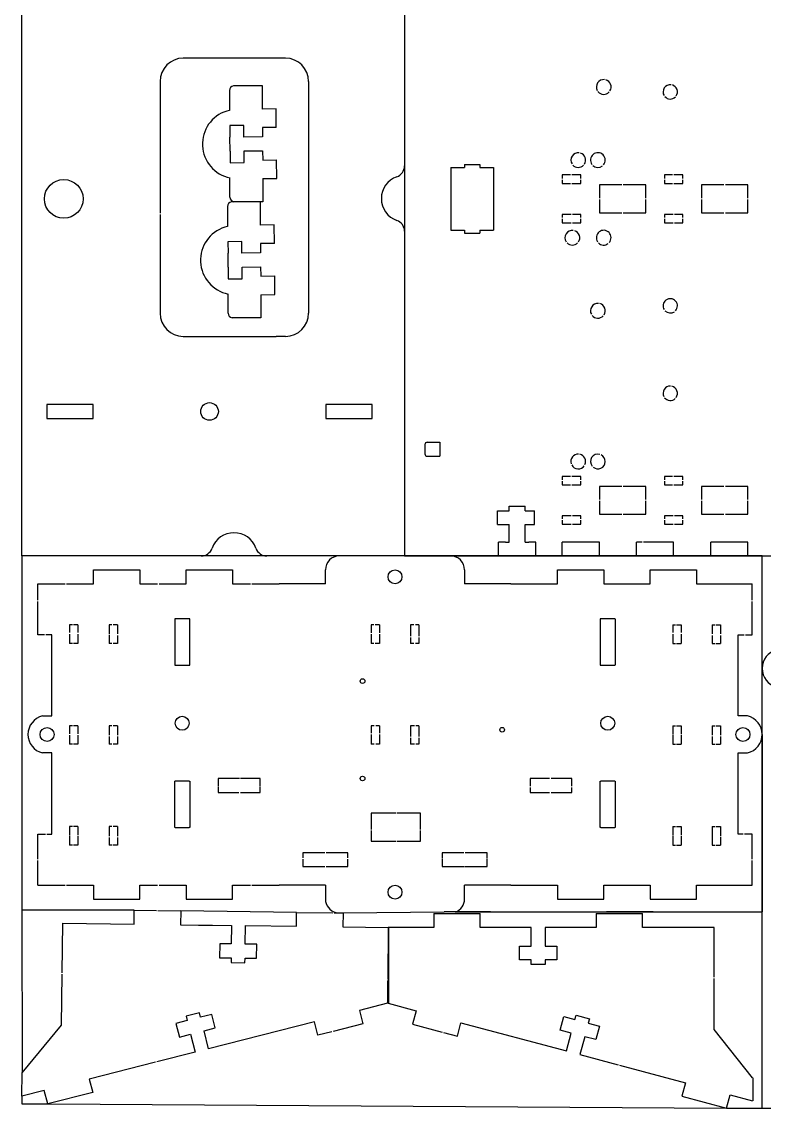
# Model space of a CAD drawing. Header units: centimetres. Extents: x 2209.6 to 2271.7, y 2362.7 to 2417.2.
# Drawn here: x 2209.64 to 2225.64, y 2362.69 to 2386.13 of the extents above; entities that cross this region are included whole.
import ezdxf

# ---------------------------------------------------------------- set-up
doc = ezdxf.new("R2010")
doc.units = ezdxf.units.CM

msp = doc.modelspace()

# ---------------------------------------------------------------- linework, layer by layer
at = {"color": 7, "linetype": 'Continuous', "lineweight": 25}
for p, q in [((2217.889, 2390.006), (2217.889, 2374.606)), ((2209.639, 2381.974), (2209.639, 2388.991)), ((2209.639, 2374.606), (2209.639, 2376.015)), ((2220.14, 2374.906), (2220.14, 2375.281)), ((2220.489, 2374.906), (2220.489, 2375.281)), ((2220.065, 2374.906), (2219.915, 2374.906)), ((2220.715, 2374.906), (2220.565, 2374.906)), ((2222.089, 2374.906), (2221.289, 2374.906)), ((2221.289, 2374.606), (2221.289, 2374.906)), ((2222.089, 2374.606), (2222.089, 2374.906)), ((2223.007, 2374.906), (2222.889, 2374.906)), ((2222.889, 2374.606), (2222.889, 2374.906)), ((2223.689, 2374.906), (2223.037, 2374.906)), ((2223.689, 2374.606), (2223.689, 2374.906)), ((2224.489, 2374.606), (2224.489, 2374.906)), ((2225.289, 2374.606), (2225.289, 2374.906)), ((2218.883, 2374.606), (2216.483, 2374.606)), ((2211.183, 2374.006), (2211.183, 2374.306)), ((2211.183, 2374.306), (2212.183, 2374.306)), ((2212.183, 2374.306), (2212.183, 2374.006)), ((2213.183, 2374.006), (2213.183, 2374.306)), ((2213.183, 2374.306), (2214.183, 2374.306)), ((2214.183, 2374.306), (2214.183, 2374.006)), ((2216.183, 2374.006), (2216.183, 2374.306)), ((2219.183, 2374.306), (2219.183, 2374.006)), ((2221.183, 2374.006), (2221.183, 2374.306)), ((2221.183, 2374.306), (2222.183, 2374.306)), ((2222.183, 2374.306), (2222.183, 2374.006)), ((2223.183, 2374.006), (2223.183, 2374.306)), ((2223.183, 2374.306), (2224.183, 2374.306)), ((2224.183, 2374.306), (2224.183, 2374.006)), ((2209.983, 2373.652), (2209.983, 2374.006)), ((2209.983, 2374.006), (2210.571, 2374.006)), ((2210.601, 2374.006), (2211.183, 2374.006)), ((2212.183, 2374.006), (2212.566, 2374.006)), ((2212.596, 2374.006), (2213.183, 2374.006)), ((2214.183, 2374.006), (2214.566, 2374.006)), ((2214.596, 2374.006), (2215.183, 2374.006)), ((2220.183, 2374.006), (2221.183, 2374.006)), ((2222.183, 2374.006), (2223.183, 2374.006)), ((2224.183, 2374.006), (2225.383, 2374.006)), ((2225.383, 2373.652), (2225.383, 2374.006)), ((2209.983, 2372.906), (2209.983, 2373.623)), ((2225.383, 2372.906), (2225.383, 2373.623)), ((2210.125, 2372.906), (2209.983, 2372.906)), ((2210.283, 2372.906), (2210.155, 2372.906)), ((2210.283, 2371.806), (2210.283, 2372.906)), ((2225.083, 2371.806), (2225.083, 2372.906)), ((2225.083, 2372.906), (2225.211, 2372.906)), ((2225.241, 2372.906), (2225.383, 2372.906)), ((2210.283, 2371.156), (2210.283, 2371.956)), ((2225.083, 2371.156), (2225.083, 2371.956)), ((2225.283, 2371.156), (2225.083, 2371.156)), ((2210.283, 2370.356), (2210.083, 2370.356)), ((2210.283, 2369.556), (2210.283, 2370.356)), ((2225.083, 2370.356), (2225.283, 2370.356)), ((2225.083, 2369.556), (2225.083, 2370.356)), ((2210.283, 2368.606), (2210.283, 2369.706)), ((2225.083, 2368.606), (2225.083, 2369.706)), ((2209.983, 2368.064), (2209.983, 2368.606)), ((2209.983, 2368.606), (2210.15, 2368.606)), ((2210.18, 2368.606), (2210.283, 2368.606)), ((2225.185, 2368.606), (2225.083, 2368.606)), ((2225.383, 2368.606), (2225.215, 2368.606)), ((2225.383, 2368.064), (2225.383, 2368.606)), ((2209.983, 2367.506), (2209.983, 2368.035)), ((2225.383, 2367.506), (2225.383, 2368.035)), ((2209.983, 2367.506), (2210.571, 2367.506)), ((2210.601, 2367.506), (2211.183, 2367.506)), ((2211.183, 2367.506), (2211.183, 2367.206)), ((2212.183, 2367.206), (2212.183, 2367.506)), ((2212.183, 2367.506), (2212.566, 2367.506)), ((2212.596, 2367.506), (2213.183, 2367.506)), ((2213.183, 2367.506), (2213.183, 2367.206)), ((2214.183, 2367.206), (2214.183, 2367.506)), ((2214.183, 2367.506), (2214.566, 2367.506)), ((2214.596, 2367.506), (2215.183, 2367.506)), ((2216.183, 2367.506), (2216.183, 2367.206)), ((2219.183, 2367.206), (2219.183, 2367.506)), ((2220.183, 2367.506), (2221.183, 2367.506)), ((2221.183, 2367.506), (2221.183, 2367.206)), ((2222.183, 2367.506), (2223.183, 2367.506)), ((2222.183, 2367.206), (2222.183, 2367.506)), ((2223.183, 2367.506), (2223.183, 2367.206)), ((2224.183, 2367.206), (2224.183, 2367.506)), ((2224.183, 2367.506), (2225.383, 2367.506)), ((2211.183, 2367.206), (2212.183, 2367.206)), ((2213.183, 2367.206), (2214.183, 2367.206)), ((2221.183, 2367.206), (2222.183, 2367.206)), ((2223.183, 2367.206), (2224.183, 2367.206)), ((2212.06, 2366.664), (2212.063, 2366.964)), ((2212.063, 2366.964), (2212.543, 2366.958)), ((2212.57, 2366.957), (2213.063, 2366.951)), ((2213.063, 2366.951), (2213.06, 2366.651)), ((2215.559, 2366.619), (2215.563, 2366.919)), ((2215.563, 2366.919), (2216.34, 2366.909)), ((2216.368, 2366.909), (2216.563, 2366.906)), ((2216.563, 2366.906), (2216.559, 2366.606)), ((2218.519, 2366.893), (2218.519, 2366.593)), ((2219.519, 2366.593), (2219.519, 2366.893)), ((2222.019, 2366.893), (2222.019, 2366.593)), ((2223.019, 2366.593), (2223.019, 2366.893)), ((2210.506, 2365.613), (2210.52, 2366.684)), ((2210.52, 2366.684), (2212.06, 2366.664)), ((2213.06, 2366.651), (2213.45, 2366.646)), ((2214.159, 2366.637), (2214.154, 2366.237)), ((2214.454, 2366.233), (2214.459, 2366.633)), ((2216.559, 2366.606), (2217.539, 2366.593)), ((2217.539, 2366.593), (2217.525, 2365.474)), ((2217.539, 2366.593), (2217.525, 2365.474)), ((2218.519, 2366.593), (2217.539, 2366.593)), ((2220.619, 2366.193), (2220.619, 2366.593)), ((2220.919, 2366.593), (2220.919, 2366.193)), ((2222.019, 2366.593), (2221.629, 2366.593)), ((2224.559, 2366.593), (2223.019, 2366.593)), ((2224.559, 2365.523), (2224.559, 2366.593)), ((2213.904, 2366.24), (2213.9, 2365.94)), ((2214.154, 2366.237), (2213.904, 2366.24)), ((2214.704, 2366.23), (2214.454, 2366.233)), ((2214.7, 2365.93), (2214.704, 2366.23)), ((2220.369, 2366.193), (2220.619, 2366.193)), ((2220.369, 2365.893), (2220.369, 2366.193)), ((2220.919, 2366.193), (2221.169, 2366.193)), ((2221.169, 2366.193), (2221.169, 2365.893)), ((2213.9, 2365.94), (2214.15, 2365.937)), ((2214.15, 2365.937), (2214.149, 2365.837)), ((2214.149, 2365.837), (2214.449, 2365.833)), ((2214.449, 2365.833), (2214.45, 2365.933)), ((2214.45, 2365.933), (2214.7, 2365.93)), ((2220.619, 2365.893), (2220.369, 2365.893)), ((2220.619, 2365.793), (2220.619, 2365.893)), ((2220.919, 2365.793), (2220.619, 2365.793)), ((2220.919, 2365.893), (2220.919, 2365.793)), ((2221.169, 2365.893), (2220.919, 2365.893)), ((2210.492, 2364.484), (2210.506, 2365.584)), ((2224.559, 2364.393), (2224.559, 2365.494)), ((2217.524, 2365.447), (2217.518, 2364.959)), ((2217.524, 2365.447), (2217.518, 2364.959)), ((2217.518, 2364.959), (2216.917, 2364.806)), ((2216.917, 2364.806), (2216.991, 2364.515)), ((2217.539, 2364.958), (2218.138, 2364.798)), ((2218.138, 2364.798), (2218.061, 2364.508)), ((2213.202, 2364.584), (2212.96, 2364.522)), ((2213.469, 2364.755), (2213.178, 2364.681)), ((2213.178, 2364.681), (2213.202, 2364.584)), ((2213.493, 2364.658), (2213.469, 2364.755)), ((2213.735, 2364.719), (2213.493, 2364.658)), ((2215.948, 2364.559), (2213.666, 2363.979)), ((2213.809, 2364.428), (2213.735, 2364.719)), ((2216.022, 2364.269), (2215.948, 2364.559)), ((2219.027, 2364.249), (2219.104, 2364.539)), ((2219.104, 2364.539), (2221.379, 2363.93)), ((2221.241, 2364.381), (2221.319, 2364.671)), ((2221.319, 2364.671), (2221.56, 2364.606)), ((2221.56, 2364.606), (2221.586, 2364.702)), ((2221.586, 2364.702), (2221.876, 2364.625)), ((2221.876, 2364.625), (2221.85, 2364.528)), ((2209.646, 2363.456), (2210.492, 2364.484)), ((2212.96, 2364.522), (2213.034, 2364.231)), ((2213.567, 2364.367), (2213.809, 2364.428)), ((2213.666, 2363.979), (2213.567, 2364.367)), ((2216.321, 2364.345), (2216.022, 2364.269)), ((2216.991, 2364.515), (2216.35, 2364.352)), ((2218.061, 2364.508), (2218.7, 2364.337)), ((2218.729, 2364.329), (2219.027, 2364.249)), ((2221.482, 2364.316), (2221.241, 2364.381)), ((2221.379, 2363.93), (2221.482, 2364.316)), ((2221.85, 2364.528), (2222.091, 2364.463)), ((2222.091, 2364.463), (2222.014, 2364.174)), ((2225.392, 2363.354), (2224.559, 2364.393)), ((2213.034, 2364.231), (2213.276, 2364.293)), ((2213.276, 2364.293), (2213.375, 2363.905)), ((2221.772, 2364.238), (2221.669, 2363.852)), ((2222.014, 2364.174), (2221.772, 2364.238)), ((2213.375, 2363.905), (2212.547, 2363.695)), ((2221.669, 2363.852), (2222.493, 2363.631)), ((2212.518, 2363.687), (2211.093, 2363.325)), ((2222.522, 2363.623), (2223.943, 2363.243)), ((2209.639, 2362.956), (2209.646, 2363.456)), ((2211.093, 2363.325), (2211.167, 2363.034)), ((2223.943, 2363.243), (2223.865, 2362.953)), ((2225.401, 2362.853), (2225.401, 2363.353)), ((2210.124, 2363.079), (2209.639, 2362.956)), ((2210.198, 2362.788), (2210.124, 2363.079)), ((2211.167, 2363.034), (2210.198, 2362.788)), ((2223.865, 2362.953), (2224.831, 2362.694)), ((2224.831, 2362.694), (2224.909, 2362.984)), ((2224.909, 2362.984), (2225.392, 2362.854))]:
    msp.add_line(p, q, dxfattribs=at)
at = {"color": 1, "linetype": 'Continuous', "lineweight": 25}
for p, q in [((2215.12, 2385.34), (2213.12, 2385.34)), ((2212.62, 2384.84), (2212.62, 2381.996)), ((2214.113, 2384.213), (2214.055, 2384.2)), ((2215.119, 2384.247), (2214.824, 2384.244)), ((2215.123, 2383.847), (2215.119, 2384.247)), ((2214.423, 2383.89), (2214.123, 2383.886)), ((2214.123, 2383.886), (2214.126, 2383.636)), ((2214.426, 2383.64), (2214.423, 2383.89)), ((2215.123, 2383.847), (2214.824, 2383.844)), ((2214.824, 2383.844), (2214.826, 2383.644)), ((2214.826, 2383.644), (2214.426, 2383.64)), ((2214.129, 2383.336), (2214.132, 2383.086)), ((2214.429, 2383.34), (2214.829, 2383.344)), ((2214.432, 2383.09), (2214.429, 2383.34)), ((2214.829, 2383.344), (2214.831, 2383.144)), ((2214.132, 2383.086), (2214.432, 2383.09)), ((2214.831, 2383.144), (2215.131, 2383.148)), ((2215.136, 2382.748), (2215.131, 2383.148)), ((2219.184, 2383.046), (2219.514, 2383.046)), ((2219.184, 2383.046), (2219.184, 2382.981)), ((2219.514, 2383.046), (2219.514, 2382.981)), ((2218.889, 2382.981), (2218.889, 2381.631)), ((2218.889, 2382.981), (2219.184, 2382.981)), ((2219.514, 2382.981), (2219.809, 2382.981)), ((2219.809, 2382.981), (2219.809, 2381.631)), ((2221.465, 2382.821), (2221.289, 2382.821)), ((2221.289, 2382.821), (2221.289, 2382.748)), ((2221.689, 2382.821), (2221.495, 2382.821)), ((2221.689, 2382.748), (2221.689, 2382.821)), ((2223.665, 2382.821), (2223.489, 2382.821)), ((2223.489, 2382.821), (2223.489, 2382.748)), ((2223.889, 2382.821), (2223.695, 2382.821)), ((2223.889, 2382.748), (2223.889, 2382.821)), ((2214.836, 2382.744), (2215.136, 2382.748)), ((2221.289, 2382.718), (2221.289, 2382.641)), ((2221.289, 2382.641), (2221.465, 2382.641)), ((2221.495, 2382.641), (2221.689, 2382.641)), ((2221.689, 2382.641), (2221.689, 2382.718)), ((2222.574, 2382.606), (2222.089, 2382.606)), ((2222.089, 2382.606), (2222.089, 2382.321)), ((2223.089, 2382.606), (2222.604, 2382.606)), ((2223.089, 2382.321), (2223.089, 2382.606)), ((2223.489, 2382.718), (2223.489, 2382.641)), ((2223.489, 2382.641), (2223.665, 2382.641)), ((2223.695, 2382.641), (2223.889, 2382.641)), ((2223.889, 2382.641), (2223.889, 2382.718)), ((2224.774, 2382.606), (2224.289, 2382.606)), ((2224.289, 2382.606), (2224.289, 2382.321)), ((2225.289, 2382.606), (2224.804, 2382.606)), ((2225.289, 2382.321), (2225.289, 2382.606)), ((2222.089, 2382.291), (2222.089, 2382.006)), ((2223.089, 2382.006), (2223.089, 2382.291)), ((2224.289, 2382.291), (2224.289, 2382.006)), ((2225.289, 2382.006), (2225.289, 2382.291)), ((2212.62, 2381.966), (2212.62, 2379.84)), ((2221.289, 2381.971), (2221.289, 2381.906)), ((2221.48, 2381.971), (2221.289, 2381.971)), ((2221.289, 2381.876), (2221.289, 2381.791)), ((2221.689, 2381.971), (2221.51, 2381.971)), ((2221.689, 2381.906), (2221.689, 2381.971)), ((2221.689, 2381.791), (2221.689, 2381.876)), ((2222.089, 2382.006), (2222.574, 2382.006)), ((2222.604, 2382.006), (2223.089, 2382.006)), ((2223.489, 2381.971), (2223.489, 2381.906)), ((2223.68, 2381.971), (2223.489, 2381.971)), ((2223.489, 2381.876), (2223.489, 2381.791)), ((2223.889, 2381.971), (2223.71, 2381.971)), ((2223.889, 2381.906), (2223.889, 2381.971)), ((2223.889, 2381.791), (2223.889, 2381.876)), ((2224.289, 2382.006), (2224.774, 2382.006)), ((2224.804, 2382.006), (2225.289, 2382.006)), ((2214.071, 2381.709), (2214.013, 2381.696)), ((2215.077, 2381.743), (2214.782, 2381.74)), ((2215.082, 2381.343), (2215.077, 2381.743)), ((2221.289, 2381.791), (2221.48, 2381.791)), ((2221.51, 2381.791), (2221.689, 2381.791)), ((2223.489, 2381.791), (2223.68, 2381.791)), ((2223.71, 2381.791), (2223.889, 2381.791)), ((2218.889, 2381.631), (2219.184, 2381.631)), ((2219.184, 2381.631), (2219.184, 2381.566)), ((2219.184, 2381.566), (2219.514, 2381.566)), ((2219.514, 2381.631), (2219.514, 2381.566)), ((2219.514, 2381.631), (2219.809, 2381.631)), ((2214.381, 2381.385), (2214.081, 2381.382)), ((2214.081, 2381.382), (2214.084, 2381.132)), ((2214.384, 2381.135), (2214.381, 2381.385)), ((2215.082, 2381.343), (2214.782, 2381.34)), ((2214.782, 2381.34), (2214.784, 2381.14)), ((2214.784, 2381.14), (2214.384, 2381.135)), ((2214.087, 2380.832), (2214.09, 2380.582)), ((2214.387, 2380.835), (2214.787, 2380.84)), ((2214.39, 2380.585), (2214.387, 2380.835)), ((2214.787, 2380.84), (2214.79, 2380.64)), ((2214.09, 2380.582), (2214.39, 2380.585)), ((2214.79, 2380.64), (2215.09, 2380.643)), ((2215.094, 2380.243), (2215.09, 2380.643)), ((2214.794, 2380.24), (2215.094, 2380.243)), ((2213.12, 2379.34), (2215.12, 2379.34)), ((2211.18, 2377.871), (2210.18, 2377.871)), ((2210.18, 2377.871), (2210.18, 2377.571)), ((2211.18, 2377.571), (2211.18, 2377.871)), ((2217.19, 2377.871), (2216.19, 2377.871)), ((2216.19, 2377.871), (2216.19, 2377.571)), ((2217.19, 2377.571), (2217.19, 2377.871)), ((2210.18, 2377.571), (2211.18, 2377.571)), ((2216.19, 2377.571), (2217.19, 2377.571)), ((2218.329, 2377.006), (2218.329, 2376.806)), ((2218.379, 2377.056), (2218.649, 2377.056)), ((2218.649, 2377.056), (2218.649, 2376.756)), ((2218.379, 2376.756), (2218.649, 2376.756)), ((2221.465, 2376.321), (2221.289, 2376.321)), ((2221.289, 2376.321), (2221.289, 2376.248)), ((2221.689, 2376.321), (2221.495, 2376.321)), ((2221.689, 2376.248), (2221.689, 2376.321)), ((2223.665, 2376.321), (2223.489, 2376.321)), ((2223.489, 2376.321), (2223.489, 2376.248)), ((2223.889, 2376.321), (2223.695, 2376.321)), ((2223.889, 2376.248), (2223.889, 2376.321)), ((2221.289, 2376.218), (2221.289, 2376.141)), ((2221.289, 2376.141), (2221.465, 2376.141)), ((2221.495, 2376.141), (2221.689, 2376.141)), ((2221.689, 2376.141), (2221.689, 2376.218)), ((2222.574, 2376.106), (2222.089, 2376.106)), ((2222.089, 2376.106), (2222.089, 2375.821)), ((2223.089, 2376.106), (2222.604, 2376.106)), ((2223.089, 2375.821), (2223.089, 2376.106)), ((2223.489, 2376.218), (2223.489, 2376.141)), ((2223.489, 2376.141), (2223.665, 2376.141)), ((2223.695, 2376.141), (2223.889, 2376.141)), ((2223.889, 2376.141), (2223.889, 2376.218)), ((2224.774, 2376.106), (2224.289, 2376.106)), ((2224.289, 2376.106), (2224.289, 2375.821)), ((2225.289, 2376.106), (2224.804, 2376.106)), ((2225.289, 2375.821), (2225.289, 2376.106)), ((2222.089, 2375.791), (2222.089, 2375.506)), ((2223.089, 2375.506), (2223.089, 2375.791)), ((2224.289, 2375.791), (2224.289, 2375.506)), ((2225.289, 2375.506), (2225.289, 2375.791)), ((2219.89, 2375.281), (2219.89, 2375.581)), ((2219.89, 2375.581), (2220.14, 2375.581)), ((2220.14, 2375.581), (2220.14, 2375.679)), ((2220.14, 2375.679), (2220.489, 2375.679)), ((2220.489, 2375.581), (2220.489, 2375.679)), ((2220.489, 2375.581), (2220.69, 2375.581)), ((2220.69, 2375.281), (2220.69, 2375.581)), ((2221.289, 2375.471), (2221.289, 2375.406)), ((2221.48, 2375.471), (2221.289, 2375.471)), ((2221.289, 2375.376), (2221.289, 2375.291)), ((2221.689, 2375.471), (2221.51, 2375.471)), ((2221.689, 2375.406), (2221.689, 2375.471)), ((2221.689, 2375.291), (2221.689, 2375.376)), ((2222.089, 2375.506), (2222.574, 2375.506)), ((2222.604, 2375.506), (2223.089, 2375.506)), ((2223.489, 2375.471), (2223.489, 2375.406)), ((2223.68, 2375.471), (2223.489, 2375.471)), ((2223.489, 2375.376), (2223.489, 2375.291)), ((2223.889, 2375.471), (2223.71, 2375.471)), ((2223.889, 2375.406), (2223.889, 2375.471)), ((2223.889, 2375.291), (2223.889, 2375.376)), ((2224.289, 2375.506), (2224.774, 2375.506)), ((2224.804, 2375.506), (2225.289, 2375.506)), ((2219.89, 2375.281), (2220.14, 2375.281)), ((2220.489, 2375.281), (2220.69, 2375.281)), ((2221.289, 2375.291), (2221.48, 2375.291)), ((2221.51, 2375.291), (2221.689, 2375.291)), ((2223.489, 2375.291), (2223.68, 2375.291)), ((2223.71, 2375.291), (2223.889, 2375.291)), ((2213.247, 2373.247), (2212.947, 2373.247)), ((2222.418, 2373.247), (2222.118, 2373.247)), ((2210.668, 2373.12), (2210.668, 2372.952)), ((2210.732, 2373.12), (2210.668, 2373.12)), ((2210.848, 2373.12), (2210.75, 2373.12)), ((2210.848, 2373.12), (2210.848, 2372.952)), ((2211.518, 2373.12), (2211.518, 2372.923)), ((2211.581, 2373.12), (2211.518, 2373.12)), ((2211.698, 2373.12), (2211.611, 2373.12)), ((2211.698, 2373.12), (2211.698, 2372.923)), ((2217.168, 2373.12), (2217.168, 2372.947)), ((2217.226, 2373.12), (2217.168, 2373.12)), ((2217.348, 2373.12), (2217.256, 2373.12)), ((2217.348, 2373.12), (2217.348, 2372.947)), ((2218.018, 2373.12), (2218.018, 2372.876)), ((2218.092, 2373.12), (2218.018, 2373.12)), ((2218.198, 2373.12), (2218.122, 2373.12)), ((2218.198, 2373.12), (2218.198, 2372.876)), ((2223.668, 2373.12), (2223.732, 2373.12)), ((2223.668, 2373.12), (2223.668, 2372.952)), ((2223.75, 2373.12), (2223.848, 2373.12)), ((2223.848, 2373.12), (2223.848, 2372.952)), ((2224.518, 2373.12), (2224.585, 2373.12)), ((2224.518, 2373.12), (2224.518, 2372.923)), ((2224.606, 2373.12), (2224.698, 2373.12)), ((2224.698, 2373.12), (2224.698, 2372.923)), ((2210.668, 2372.922), (2210.668, 2372.72)), ((2210.848, 2372.922), (2210.848, 2372.72)), ((2211.518, 2372.904), (2211.518, 2372.72)), ((2211.698, 2372.893), (2211.698, 2372.72)), ((2217.168, 2372.917), (2217.168, 2372.72)), ((2217.348, 2372.917), (2217.348, 2372.72)), ((2218.018, 2372.846), (2218.018, 2372.72)), ((2218.198, 2372.846), (2218.198, 2372.72)), ((2223.668, 2372.922), (2223.668, 2372.72)), ((2223.848, 2372.922), (2223.848, 2372.72)), ((2224.518, 2372.893), (2224.518, 2372.72)), ((2224.698, 2372.893), (2224.698, 2372.72)), ((2210.73, 2372.72), (2210.668, 2372.72)), ((2210.848, 2372.72), (2210.752, 2372.72)), ((2211.581, 2372.72), (2211.518, 2372.72)), ((2211.698, 2372.72), (2211.611, 2372.72)), ((2217.226, 2372.72), (2217.168, 2372.72)), ((2217.348, 2372.72), (2217.256, 2372.72)), ((2218.092, 2372.72), (2218.018, 2372.72)), ((2218.198, 2372.72), (2218.122, 2372.72)), ((2223.668, 2372.72), (2223.73, 2372.72)), ((2223.752, 2372.72), (2223.848, 2372.72)), ((2224.518, 2372.72), (2224.586, 2372.72)), ((2224.605, 2372.72), (2224.698, 2372.72)), ((2212.947, 2372.247), (2213.247, 2372.247)), ((2222.118, 2372.247), (2222.418, 2372.247)), ((2210.668, 2370.944), (2210.668, 2370.772)), ((2210.732, 2370.944), (2210.668, 2370.944)), ((2210.848, 2370.944), (2210.75, 2370.944)), ((2210.848, 2370.944), (2210.848, 2370.772)), ((2211.518, 2370.944), (2211.518, 2370.743)), ((2211.581, 2370.944), (2211.518, 2370.944)), ((2211.698, 2370.944), (2211.611, 2370.944)), ((2211.698, 2370.944), (2211.698, 2370.743)), ((2217.168, 2370.944), (2217.168, 2370.783)), ((2217.237, 2370.944), (2217.168, 2370.944)), ((2217.348, 2370.944), (2217.267, 2370.944)), ((2217.348, 2370.944), (2217.348, 2370.783)), ((2218.018, 2370.944), (2218.018, 2370.712)), ((2218.103, 2370.944), (2218.018, 2370.944)), ((2218.198, 2370.944), (2218.133, 2370.944)), ((2218.198, 2370.944), (2218.198, 2370.712)), ((2223.668, 2370.944), (2223.732, 2370.944)), ((2223.668, 2370.944), (2223.668, 2370.772)), ((2223.75, 2370.944), (2223.848, 2370.944)), ((2223.848, 2370.944), (2223.848, 2370.772)), ((2224.518, 2370.944), (2224.585, 2370.944)), ((2224.518, 2370.944), (2224.518, 2370.743)), ((2224.606, 2370.944), (2224.698, 2370.944)), ((2224.698, 2370.944), (2224.698, 2370.743)), ((2210.668, 2370.742), (2210.668, 2370.544)), ((2210.848, 2370.742), (2210.848, 2370.544)), ((2211.518, 2370.713), (2211.518, 2370.544)), ((2211.698, 2370.713), (2211.698, 2370.544)), ((2217.168, 2370.753), (2217.168, 2370.544)), ((2217.348, 2370.753), (2217.348, 2370.544)), ((2218.018, 2370.682), (2218.018, 2370.544)), ((2218.198, 2370.682), (2218.198, 2370.544)), ((2223.668, 2370.753), (2223.668, 2370.544)), ((2223.848, 2370.751), (2223.848, 2370.544)), ((2224.518, 2370.713), (2224.518, 2370.544)), ((2224.698, 2370.713), (2224.698, 2370.544)), ((2210.731, 2370.544), (2210.668, 2370.544)), ((2210.848, 2370.544), (2210.752, 2370.544)), ((2211.581, 2370.544), (2211.518, 2370.544)), ((2211.698, 2370.544), (2211.611, 2370.544)), ((2217.237, 2370.544), (2217.168, 2370.544)), ((2217.348, 2370.544), (2217.267, 2370.544)), ((2218.103, 2370.544), (2218.018, 2370.544)), ((2218.198, 2370.544), (2218.133, 2370.544)), ((2223.668, 2370.544), (2223.731, 2370.544)), ((2223.752, 2370.544), (2223.848, 2370.544)), ((2224.518, 2370.544), (2224.586, 2370.544)), ((2224.605, 2370.544), (2224.698, 2370.544)), ((2213.247, 2369.747), (2212.947, 2369.747)), ((2214.33, 2369.806), (2213.873, 2369.806)), ((2213.873, 2369.806), (2213.873, 2369.636)), ((2214.773, 2369.806), (2214.35, 2369.806)), ((2214.773, 2369.636), (2214.773, 2369.806)), ((2220.593, 2369.806), (2220.593, 2369.643)), ((2221.016, 2369.806), (2220.593, 2369.806)), ((2221.493, 2369.806), (2221.046, 2369.806)), ((2221.493, 2369.643), (2221.493, 2369.806)), ((2222.418, 2369.747), (2222.118, 2369.747)), ((2213.873, 2369.62), (2213.873, 2369.506)), ((2214.773, 2369.506), (2214.773, 2369.62)), ((2220.593, 2369.613), (2220.593, 2369.506)), ((2220.593, 2369.506), (2221.016, 2369.506)), ((2221.046, 2369.506), (2221.493, 2369.506)), ((2221.493, 2369.506), (2221.493, 2369.613)), ((2217.698, 2369.056), (2217.172, 2369.056)), ((2217.172, 2369.056), (2217.172, 2368.705)), ((2218.235, 2369.056), (2217.725, 2369.056)), ((2218.235, 2368.705), (2218.235, 2369.056)), ((2210.668, 2368.768), (2210.668, 2368.592)), ((2210.732, 2368.768), (2210.668, 2368.768)), ((2210.848, 2368.768), (2210.75, 2368.768)), ((2210.848, 2368.768), (2210.848, 2368.592)), ((2211.518, 2368.768), (2211.518, 2368.563)), ((2211.581, 2368.768), (2211.518, 2368.768)), ((2211.698, 2368.768), (2211.611, 2368.768)), ((2211.698, 2368.768), (2211.698, 2368.563)), ((2223.668, 2368.768), (2223.732, 2368.768)), ((2223.668, 2368.768), (2223.668, 2368.592)), ((2223.75, 2368.768), (2223.848, 2368.768)), ((2223.848, 2368.768), (2223.848, 2368.592)), ((2224.518, 2368.768), (2224.585, 2368.768)), ((2224.518, 2368.768), (2224.518, 2368.544)), ((2224.606, 2368.768), (2224.698, 2368.768)), ((2224.698, 2368.768), (2224.698, 2368.563)), ((2210.668, 2368.573), (2210.668, 2368.368)), ((2210.848, 2368.571), (2210.848, 2368.368)), ((2211.518, 2368.533), (2211.518, 2368.368)), ((2211.698, 2368.533), (2211.698, 2368.368)), ((2212.947, 2368.747), (2213.247, 2368.747)), ((2217.172, 2368.687), (2217.172, 2368.456)), ((2218.235, 2368.456), (2218.235, 2368.687)), ((2222.118, 2368.747), (2222.418, 2368.747)), ((2223.668, 2368.573), (2223.668, 2368.368)), ((2223.848, 2368.571), (2223.848, 2368.368)), ((2224.518, 2368.533), (2224.518, 2368.368)), ((2224.698, 2368.543), (2224.698, 2368.368)), ((2210.731, 2368.368), (2210.668, 2368.368)), ((2210.848, 2368.368), (2210.751, 2368.368)), ((2211.581, 2368.368), (2211.518, 2368.368)), ((2211.698, 2368.368), (2211.604, 2368.368)), ((2217.172, 2368.456), (2217.703, 2368.456)), ((2217.721, 2368.456), (2218.235, 2368.456)), ((2223.668, 2368.368), (2223.731, 2368.368)), ((2223.751, 2368.368), (2223.848, 2368.368)), ((2224.518, 2368.368), (2224.587, 2368.368)), ((2224.604, 2368.368), (2224.698, 2368.368)), ((2216.171, 2368.203), (2215.698, 2368.203)), ((2215.698, 2368.203), (2215.698, 2368.094)), ((2215.698, 2368.064), (2215.698, 2367.909)), ((2216.668, 2368.203), (2216.201, 2368.203)), ((2216.668, 2368.094), (2216.668, 2368.203)), ((2216.668, 2367.909), (2216.668, 2368.064)), ((2219.164, 2368.203), (2218.698, 2368.203)), ((2218.698, 2368.203), (2218.698, 2368.087)), ((2218.698, 2368.07), (2218.698, 2367.909)), ((2219.668, 2368.203), (2219.194, 2368.203)), ((2219.668, 2368.087), (2219.668, 2368.203)), ((2219.668, 2367.909), (2219.668, 2368.07)), ((2215.698, 2367.909), (2216.171, 2367.909)), ((2216.201, 2367.909), (2216.668, 2367.909)), ((2218.698, 2367.909), (2219.164, 2367.909)), ((2219.183, 2367.909), (2219.668, 2367.909))]:
    msp.add_line(p, q, dxfattribs=at)
at = {"color": 1}
for p, q in [((2215.32, 2385.34), (2215.12, 2385.34)), ((2215.82, 2384.84), (2215.82, 2379.84)), ((2214.129, 2383.336), (2214.126, 2383.636)), ((2214.087, 2380.832), (2214.084, 2381.132)), ((2215.32, 2379.34), (2215.12, 2379.34)), ((2212.947, 2373.247), (2212.937, 2373.247)), ((2212.937, 2373.247), (2212.937, 2372.247)), ((2213.257, 2373.247), (2213.247, 2373.247)), ((2213.257, 2372.247), (2213.257, 2373.247)), ((2222.118, 2373.247), (2222.108, 2373.247)), ((2222.108, 2373.247), (2222.108, 2372.247)), ((2222.418, 2373.247), (2222.428, 2373.247)), ((2222.428, 2373.247), (2222.428, 2372.247)), ((2212.937, 2372.247), (2212.947, 2372.247)), ((2213.247, 2372.247), (2213.257, 2372.247)), ((2222.108, 2372.247), (2222.113, 2372.247)), ((2222.113, 2372.247), (2222.118, 2372.247)), ((2222.418, 2372.247), (2222.423, 2372.247)), ((2222.428, 2372.247), (2222.423, 2372.247)), ((2212.947, 2369.747), (2212.937, 2369.747)), ((2212.937, 2368.747), (2212.937, 2369.747)), ((2213.247, 2369.747), (2213.257, 2369.747)), ((2213.257, 2369.747), (2213.257, 2368.747)), ((2222.108, 2368.747), (2222.108, 2369.747)), ((2222.108, 2369.747), (2222.118, 2369.747)), ((2222.418, 2369.747), (2222.428, 2369.747)), ((2222.428, 2369.747), (2222.428, 2368.747)), ((2213.873, 2369.506), (2214.32, 2369.506)), ((2214.35, 2369.506), (2214.773, 2369.506)), ((2212.947, 2368.747), (2212.937, 2368.747)), ((2213.257, 2368.747), (2213.247, 2368.747)), ((2222.118, 2368.747), (2222.108, 2368.747)), ((2222.428, 2368.747), (2222.418, 2368.747))]:
    msp.add_line(p, q, dxfattribs=at)
for p, q in [((2214.824, 2384.744), (2214.199, 2384.744)), ((2214.824, 2384.244), (2214.824, 2384.744)), ((2214.113, 2384.645), (2214.113, 2384.213)), ((2217.889, 2384.188), (2217.889, 2383.018)), ((2214.126, 2382.343), (2214.126, 2382.757)), ((2214.836, 2382.744), (2214.836, 2382.244)), ((2214.071, 2382.141), (2214.071, 2381.709)), ((2214.782, 2382.24), (2214.157, 2382.24)), ((2214.836, 2382.244), (2214.212, 2382.244)), ((2214.782, 2381.74), (2214.782, 2382.24)), ((2209.639, 2376.015), (2209.639, 2381.974)), ((2214.084, 2379.839), (2214.084, 2380.253)), ((2214.794, 2380.24), (2214.794, 2379.74)), ((2214.794, 2379.74), (2214.17, 2379.74)), ((2219.915, 2374.606), (2219.915, 2374.906)), ((2220.065, 2374.906), (2220.14, 2374.906)), ((2220.489, 2374.906), (2220.565, 2374.906)), ((2220.715, 2374.606), (2220.715, 2374.906)), ((2225.289, 2374.906), (2224.489, 2374.906)), ((2213.506, 2374.606), (2209.639, 2374.606)), ((2216.483, 2374.606), (2209.639, 2374.606)), ((2209.639, 2374.606), (2209.639, 2366.964)), ((2217.889, 2374.606), (2214.92, 2374.606)), ((2217.889, 2374.606), (2227.489, 2374.606)), ((2225.595, 2374.606), (2218.883, 2374.606)), ((2225.595, 2372.18), (2225.595, 2374.606)), ((2225.595, 2374.606), (2226.108, 2374.606)), ((2225.595, 2370.756), (2225.595, 2374.606)), ((2216.183, 2374.006), (2215.183, 2374.006)), ((2220.183, 2374.006), (2219.183, 2374.006)), ((2225.595, 2363.806), (2225.595, 2372.18)), ((2210.083, 2371.156), (2210.283, 2371.156)), ((2225.595, 2370.756), (2225.595, 2366.928)), ((2216.183, 2367.506), (2215.183, 2367.506)), ((2220.183, 2367.506), (2219.183, 2367.506)), ((2212.063, 2366.964), (2209.639, 2366.964)), ((2209.639, 2366.964), (2209.646, 2363.456)), ((2215.563, 2366.919), (2213.063, 2366.951)), ((2216.563, 2366.906), (2218.744, 2366.928)), ((2218.519, 2366.893), (2219.519, 2366.893)), ((2219.744, 2366.928), (2218.744, 2366.928)), ((2218.996, 2366.928), (2225.595, 2366.928)), ((2222.019, 2366.893), (2223.019, 2366.893)), ((2223.244, 2366.928), (2222.244, 2366.928)), ((2225.595, 2362.694), (2225.595, 2366.928)), ((2213.45, 2366.646), (2213.749, 2366.642)), ((2213.749, 2366.642), (2214.159, 2366.637)), ((2214.459, 2366.633), (2215.559, 2366.619)), ((2217.548, 2364.957), (2217.548, 2366.592)), ((2220.619, 2366.593), (2219.519, 2366.593)), ((2221.329, 2366.593), (2220.919, 2366.593)), ((2221.629, 2366.593), (2221.329, 2366.593)), ((2209.639, 2362.956), (2209.637, 2362.788)), ((2209.637, 2362.788), (2210.198, 2362.788)), ((2210.198, 2362.788), (2224.831, 2362.694)), ((2224.831, 2362.694), (2225.401, 2362.694)), ((2225.401, 2362.694), (2225.595, 2362.694)), ((2225.595, 2362.694), (2240.644, 2362.694))]:
    msp.add_line(p, q)
msp.add_lwpolyline([(2209.639, 2374.606), (2209.639, 2390.006), (2239.489, 2390.006)])
at = {"color": 1, "linetype": 'Continuous', "lineweight": 25}
for centre, radius in [((2210.543, 2382.306), 0.418), ((2213.685, 2377.721), 0.19), ((2217.683, 2374.156), 0.15), ((2213.096, 2370.997), 0.15), ((2222.268, 2370.997), 0.15), ((2210.183, 2370.756), 0.15), ((2225.183, 2370.756), 0.15), ((2217.683, 2367.356), 0.15)]:
    msp.add_circle(centre, radius, dxfattribs=at)
at = {"color": 1, "linetype": 'Continuous'}
for centre in [(2216.983, 2371.906), (2216.983, 2369.806)]:
    msp.add_circle(centre, 0.05, dxfattribs=at)
at = {"color": 1}
msp.add_circle((2219.993, 2370.856), 0.05, dxfattribs=at)
at = {"color": 1, "linetype": 'Continuous', "lineweight": 25}
for centre, radius, start, end in [((2213.12, 2384.84), 0.5, 90, 180), ((2215.32, 2384.84), 0.5, 0, 90), ((2222.182, 2384.719), 0.159, 84.9224, 207.7883), ((2222.182, 2384.719), 0.159, 328.0722, 74.311), ((2223.616, 2384.614), 0.155, 83.3003, 211.2408), ((2223.616, 2384.614), 0.155, 326.0082, 72.3635), ((2222.182, 2384.719), 0.159, 218.2399, 317.5522), ((2223.616, 2384.614), 0.155, 222.0031, 315.1716), ((2214.278, 2383.488), 0.746, 107.3813, 258.2641), ((2221.633, 2383.143), 0.159, 82.4636, 212.2065), ((2221.633, 2383.143), 0.159, 326.0962, 71.7559), ((2222.055, 2383.143), 0.159, 319.3074, 215.6033), ((2221.633, 2383.143), 0.159, 222.7332, 315.523), ((2222.055, 2383.143), 0.159, 226.2333, 308.4415), ((2217.889, 2382.312), 0.5, 109.4713, 250.5288), ((2214.236, 2380.984), 0.746, 107.3813, 258.2641), ((2221.506, 2381.469), 0.159, 82.5725, 213.192), ((2221.506, 2381.469), 0.159, 325.0005, 71.8695), ((2222.182, 2381.469), 0.159, 317.8743, 213.29), ((2221.506, 2381.469), 0.159, 223.7444, 314.3919), ((2222.182, 2381.469), 0.159, 223.8452, 306.923), ((2222.055, 2379.893), 0.159, 85.2346, 208.2888), ((2222.055, 2379.893), 0.159, 327.2603, 74.6339), ((2223.616, 2379.999), 0.155, 316.2738, 211.9314), ((2213.12, 2379.84), 0.5, 180, 270), ((2215.32, 2379.84), 0.5, 270, 0), ((2222.055, 2379.893), 0.159, 218.7457, 316.72), ((2223.616, 2379.999), 0.155, 222.7099, 304.9383), ((2223.616, 2378.114), 0.155, 87.9057, 208.1605), ((2223.616, 2378.114), 0.155, 324.4922, 77.1232), ((2223.616, 2378.114), 0.155, 218.871, 313.6029), ((2218.379, 2377.006), 0.05, 90, 180), ((2218.379, 2376.806), 0.05, 180, 270), ((2221.633, 2376.643), 0.159, 87.603, 197.7042), ((2221.633, 2376.643), 0.159, 335.3964, 77.0716), ((2222.055, 2376.643), 0.159, 73.4296, 220.5779), ((2222.055, 2376.643), 0.159, 231.4373, 62.1536), ((2221.633, 2376.643), 0.159, 208.2208, 324.9592)]:
    msp.add_arc(centre, radius, start, end, dxfattribs=at)
for centre, radius, start, end in [((2214.213, 2384.645), 0.0999, 98.0141, 180), ((2214.226, 2382.343), 0.0999, 180, 261.9859), ((2214.171, 2382.141), 0.0999, 98.0141, 180), ((2214.184, 2379.839), 0.0999, 180, 261.9859), ((2226.007, 2372.18), 0.412, 104.0286, 255.9562), ((2210.183, 2370.756), 0.412, 104.0401, 255.9676), ((2225.183, 2370.756), 0.412, 284.0324, 75.9599)]:
    msp.add_arc(centre, radius, start, end)
at = {"color": 7, "linetype": 'Continuous', "lineweight": 25}
for centre, radius, start, end in [((2217.639, 2383.019), 0.25, 289.4713, 359.6915), ((2217.639, 2381.605), 0.25, 0.2634, 70.5288), ((2214.212, 2374.606), 0.5, 19.4713, 160.5288), ((2213.505, 2374.856), 0.25, 270.2634, 340.5288), ((2214.919, 2374.856), 0.25, 199.4713, 269.6915), ((2216.483, 2374.306), 0.3, 90, 180), ((2218.883, 2374.306), 0.3, 0, 90), ((2210.083, 2370.756), 0.4, 90.0039, 90.0039), ((2210.083, 2370.756), 0.4, 270.0039, 270.0039), ((2216.483, 2367.206), 0.3, 180, 256.0526), ((2218.883, 2367.206), 0.3, 290.6782, 0)]:
    msp.add_arc(centre, radius, start, end, dxfattribs=at)

doc.saveas('drawing.dxf')
